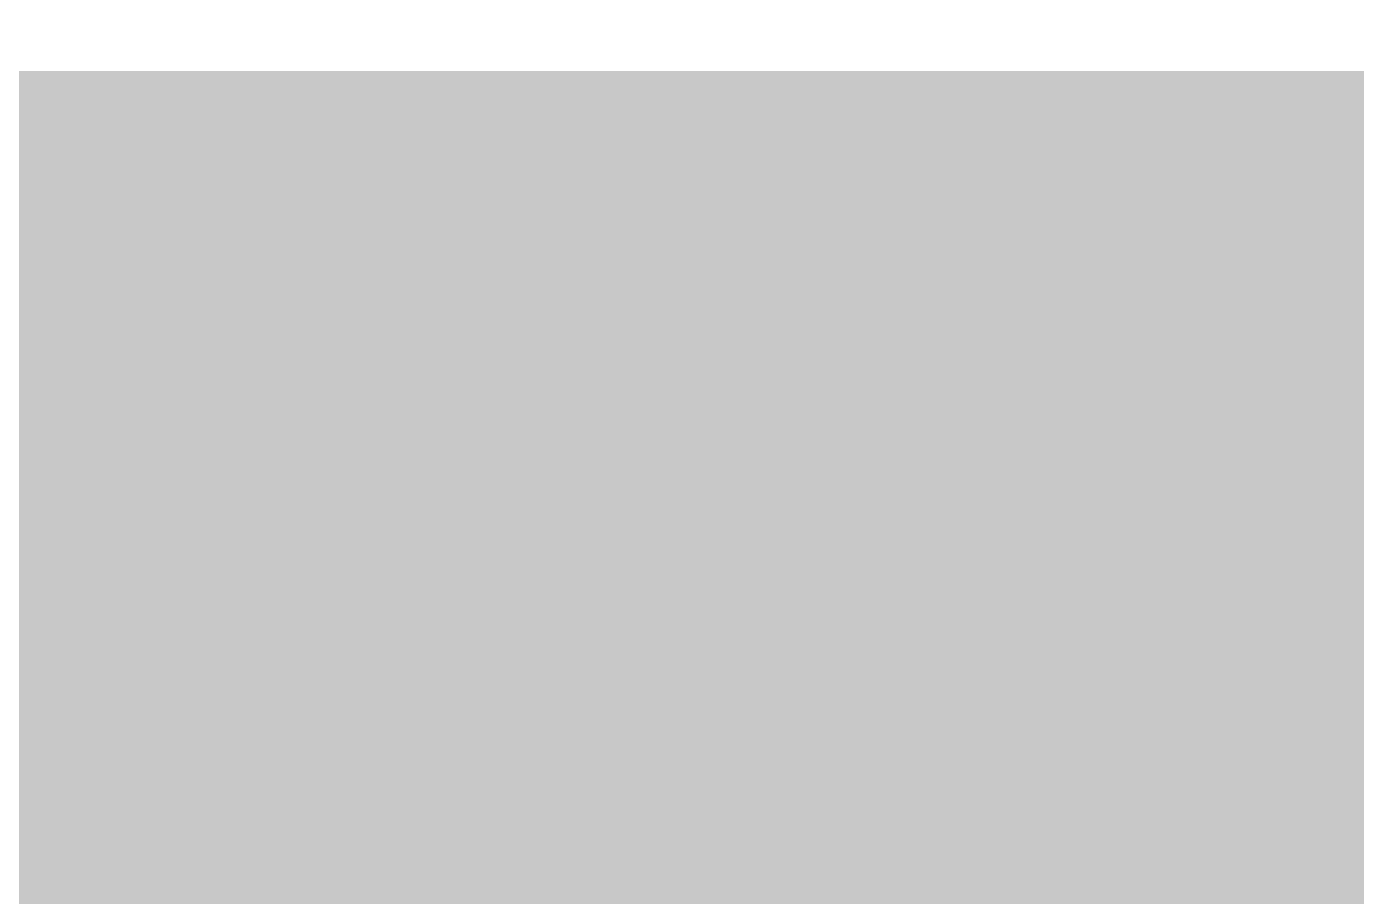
# Model space of a CAD drawing. Extents: x -0.1 to 65.1, y -1.2 to 30.1.
# Drawn here: x 26.9153 to 27.2582, y 6.8085 to 7.0326 of the extents above; entities that cross this region are included whole.
import ezdxf

# ---------------------------------------------------------------- set-up
doc = ezdxf.new("R2010")
doc.units = 0
doc.header["$MEASUREMENT"] = 0
doc.layers.get('0').update_dxf_attribs({"linetype": 'CONTINUOUS'})
doc.layers.add('2D_LINE_126', color=7, linetype='CONTINUOUS')

# ---------------------------------------------------------------- blocks, each defined once
blk = doc.blocks.new('DRAWING_63')
at = {"layer": '2D_LINE_126', "const_width": 0.0254}
for points in [[(-3.44043, -0.70866), (-3.44043, -0.69723), (-3.44043, -0.6858), (-3.44043, -0.67437), (-3.44043, -0.66294), (-3.44043, -0.65151), (-3.44043, -0.64008), (-3.44043, -0.62865), (-3.44043, -0.61722), (-3.44043, -0.60579), (-3.44043, -0.59436), (-3.44043, -0.58293), (-3.44043, -0.5715), (-3.44043, -0.56007), (-3.44043, -0.54864), (-3.44043, -0.53721), (-3.44043, -0.52578), (-3.44043, -0.51435), (-3.44043, -0.50292), (-3.44043, -0.49149), (-3.44043, -0.48006)], [(-3.429, -0.70866), (-3.429, -0.69723), (-3.429, -0.6858), (-3.429, -0.67437), (-3.429, -0.66294), (-3.429, -0.65151), (-3.429, -0.64008), (-3.429, -0.62865), (-3.429, -0.61722), (-3.429, -0.60579), (-3.429, -0.59436), (-3.429, -0.58293), (-3.429, -0.5715), (-3.429, -0.56007), (-3.429, -0.54864), (-3.429, -0.53721), (-3.429, -0.52578), (-3.429, -0.51435), (-3.429, -0.50292), (-3.429, -0.49149), (-3.429, -0.48006)], [(-3.41757, -0.70866), (-3.41757, -0.69723), (-3.41757, -0.6858), (-3.41757, -0.67437), (-3.41757, -0.66294), (-3.41757, -0.65151), (-3.41757, -0.64008), (-3.41757, -0.62865), (-3.41757, -0.61722), (-3.41757, -0.60579), (-3.41757, -0.59436), (-3.41757, -0.58293), (-3.41757, -0.5715), (-3.41757, -0.56007), (-3.41757, -0.54864), (-3.41757, -0.53721), (-3.41757, -0.52578), (-3.41757, -0.51435), (-3.41757, -0.50292), (-3.41757, -0.49149), (-3.41757, -0.48006)], [(-3.40614, -0.70866), (-3.40614, -0.69723), (-3.40614, -0.6858), (-3.40614, -0.67437), (-3.40614, -0.66294), (-3.40614, -0.65151), (-3.40614, -0.64008), (-3.40614, -0.62865), (-3.40614, -0.61722), (-3.40614, -0.60579), (-3.40614, -0.59436), (-3.40614, -0.58293), (-3.40614, -0.5715), (-3.40614, -0.56007), (-3.40614, -0.54864), (-3.40614, -0.53721), (-3.40614, -0.52578), (-3.40614, -0.51435), (-3.40614, -0.50292), (-3.40614, -0.49149), (-3.40614, -0.48006)], [(-3.39471, -0.70866), (-3.39471, -0.69723), (-3.39471, -0.6858), (-3.39471, -0.67437), (-3.39471, -0.66294), (-3.39471, -0.65151), (-3.39471, -0.64008), (-3.39471, -0.62865), (-3.39471, -0.61722), (-3.39471, -0.60579), (-3.39471, -0.59436), (-3.39471, -0.58293), (-3.39471, -0.5715), (-3.39471, -0.56007), (-3.39471, -0.54864), (-3.39471, -0.53721), (-3.39471, -0.52578), (-3.39471, -0.51435), (-3.39471, -0.50292), (-3.39471, -0.49149), (-3.39471, -0.48006)], [(-3.38328, -0.70866), (-3.38328, -0.69723), (-3.38328, -0.6858), (-3.38328, -0.67437), (-3.38328, -0.66294), (-3.38328, -0.65151), (-3.38328, -0.64008), (-3.38328, -0.62865), (-3.38328, -0.61722), (-3.38328, -0.60579), (-3.38328, -0.59436), (-3.38328, -0.58293), (-3.38328, -0.5715), (-3.38328, -0.56007), (-3.38328, -0.54864), (-3.38328, -0.53721), (-3.38328, -0.52578), (-3.38328, -0.51435), (-3.38328, -0.50292), (-3.38328, -0.49149), (-3.38328, -0.48006)], [(-3.37185, -0.70866), (-3.37185, -0.69723), (-3.37185, -0.6858), (-3.37185, -0.67437), (-3.37185, -0.66294), (-3.37185, -0.65151), (-3.37185, -0.64008), (-3.37185, -0.62865), (-3.37185, -0.61722), (-3.37185, -0.60579), (-3.37185, -0.59436), (-3.37185, -0.58293), (-3.37185, -0.5715), (-3.37185, -0.56007), (-3.37185, -0.54864), (-3.37185, -0.53721), (-3.37185, -0.52578), (-3.37185, -0.51435), (-3.37185, -0.50292), (-3.37185, -0.49149), (-3.37185, -0.48006)], [(-3.36042, -0.70866), (-3.36042, -0.69723), (-3.36042, -0.6858), (-3.36042, -0.67437), (-3.36042, -0.66294), (-3.36042, -0.65151), (-3.36042, -0.64008), (-3.36042, -0.62865), (-3.36042, -0.61722), (-3.36042, -0.60579), (-3.36042, -0.59436), (-3.36042, -0.58293), (-3.36042, -0.5715), (-3.36042, -0.56007), (-3.36042, -0.54864), (-3.36042, -0.53721), (-3.36042, -0.52578), (-3.36042, -0.51435), (-3.36042, -0.50292), (-3.36042, -0.49149), (-3.36042, -0.48006)], [(-3.34899, -0.70866), (-3.34899, -0.69723), (-3.34899, -0.6858), (-3.34899, -0.67437), (-3.34899, -0.66294), (-3.34899, -0.65151), (-3.34899, -0.64008), (-3.34899, -0.62865), (-3.34899, -0.61722), (-3.34899, -0.60579), (-3.34899, -0.59436), (-3.34899, -0.58293), (-3.34899, -0.5715), (-3.34899, -0.56007), (-3.34899, -0.54864), (-3.34899, -0.53721), (-3.34899, -0.52578), (-3.34899, -0.51435), (-3.34899, -0.50292), (-3.34899, -0.49149), (-3.34899, -0.48006)], [(-3.33756, -0.70866), (-3.33756, -0.69723), (-3.33756, -0.6858), (-3.33756, -0.67437), (-3.33756, -0.66294), (-3.33756, -0.65151), (-3.33756, -0.64008), (-3.33756, -0.62865), (-3.33756, -0.61722), (-3.33756, -0.60579), (-3.33756, -0.59436), (-3.33756, -0.58293), (-3.33756, -0.5715), (-3.33756, -0.56007), (-3.33756, -0.54864), (-3.33756, -0.53721), (-3.33756, -0.52578), (-3.33756, -0.51435), (-3.33756, -0.50292), (-3.33756, -0.49149), (-3.33756, -0.48006)], [(-3.32613, -0.70866), (-3.32613, -0.69723), (-3.32613, -0.6858), (-3.32613, -0.67437), (-3.32613, -0.66294), (-3.32613, -0.65151), (-3.32613, -0.64008), (-3.32613, -0.62865), (-3.32613, -0.61722), (-3.32613, -0.60579), (-3.32613, -0.59436), (-3.32613, -0.58293), (-3.32613, -0.5715), (-3.32613, -0.56007), (-3.32613, -0.54864), (-3.32613, -0.53721), (-3.32613, -0.52578), (-3.32613, -0.51435), (-3.32613, -0.50292), (-3.32613, -0.49149), (-3.32613, -0.48006)], [(-3.3147, -0.70866), (-3.3147, -0.69723), (-3.3147, -0.6858), (-3.3147, -0.67437), (-3.3147, -0.66294), (-3.3147, -0.65151), (-3.3147, -0.64008), (-3.3147, -0.62865), (-3.3147, -0.61722), (-3.3147, -0.60579), (-3.3147, -0.59436), (-3.3147, -0.58293), (-3.3147, -0.5715), (-3.3147, -0.56007), (-3.3147, -0.54864), (-3.3147, -0.53721), (-3.3147, -0.52578), (-3.3147, -0.51435), (-3.3147, -0.50292), (-3.3147, -0.49149), (-3.3147, -0.48006)], [(-3.30327, -0.70866), (-3.30327, -0.69723), (-3.30327, -0.6858), (-3.30327, -0.67437), (-3.30327, -0.66294), (-3.30327, -0.65151), (-3.30327, -0.64008), (-3.30327, -0.62865), (-3.30327, -0.61722), (-3.30327, -0.60579), (-3.30327, -0.59436), (-3.30327, -0.58293), (-3.30327, -0.5715), (-3.30327, -0.56007), (-3.30327, -0.54864), (-3.30327, -0.53721), (-3.30327, -0.52578), (-3.30327, -0.51435), (-3.30327, -0.50292), (-3.30327, -0.49149), (-3.30327, -0.48006)], [(-3.29184, -0.70866), (-3.29184, -0.69723), (-3.29184, -0.6858), (-3.29184, -0.67437), (-3.29184, -0.66294), (-3.29184, -0.65151), (-3.29184, -0.64008), (-3.29184, -0.62865), (-3.29184, -0.61722), (-3.29184, -0.60579), (-3.29184, -0.59436), (-3.29184, -0.58293), (-3.29184, -0.5715), (-3.29184, -0.56007), (-3.29184, -0.54864), (-3.29184, -0.53721), (-3.29184, -0.52578), (-3.29184, -0.51435), (-3.29184, -0.50292), (-3.29184, -0.49149), (-3.29184, -0.48006)], [(-3.28041, -0.70866), (-3.28041, -0.69723), (-3.28041, -0.6858), (-3.28041, -0.67437), (-3.28041, -0.66294), (-3.28041, -0.65151), (-3.28041, -0.64008), (-3.28041, -0.62865), (-3.28041, -0.61722), (-3.28041, -0.60579), (-3.28041, -0.59436), (-3.28041, -0.58293), (-3.28041, -0.5715), (-3.28041, -0.56007), (-3.28041, -0.54864), (-3.28041, -0.53721), (-3.28041, -0.52578), (-3.28041, -0.51435), (-3.28041, -0.50292), (-3.28041, -0.49149), (-3.28041, -0.48006)], [(-3.26898, -0.70866), (-3.26898, -0.69723), (-3.26898, -0.6858), (-3.26898, -0.67437), (-3.26898, -0.66294), (-3.26898, -0.65151), (-3.26898, -0.64008), (-3.26898, -0.62865), (-3.26898, -0.61722), (-3.26898, -0.60579), (-3.26898, -0.59436), (-3.26898, -0.58293), (-3.26898, -0.5715), (-3.26898, -0.56007), (-3.26898, -0.54864), (-3.26898, -0.53721), (-3.26898, -0.52578), (-3.26898, -0.51435), (-3.26898, -0.50292), (-3.26898, -0.49149), (-3.26898, -0.48006)], [(-3.25755, -0.70866), (-3.25755, -0.69723), (-3.25755, -0.6858), (-3.25755, -0.67437), (-3.25755, -0.66294), (-3.25755, -0.65151), (-3.25755, -0.64008), (-3.25755, -0.62865), (-3.25755, -0.61722), (-3.25755, -0.60579), (-3.25755, -0.59436), (-3.25755, -0.58293), (-3.25755, -0.5715), (-3.25755, -0.56007), (-3.25755, -0.54864), (-3.25755, -0.53721), (-3.25755, -0.52578), (-3.25755, -0.51435), (-3.25755, -0.50292), (-3.25755, -0.49149), (-3.25755, -0.48006)], [(-3.24612, -0.70866), (-3.24612, -0.69723), (-3.24612, -0.6858), (-3.24612, -0.67437), (-3.24612, -0.66294), (-3.24612, -0.65151), (-3.24612, -0.64008), (-3.24612, -0.62865), (-3.24612, -0.61722), (-3.24612, -0.60579), (-3.24612, -0.59436), (-3.24612, -0.58293), (-3.24612, -0.5715), (-3.24612, -0.56007), (-3.24612, -0.54864), (-3.24612, -0.53721), (-3.24612, -0.52578), (-3.24612, -0.51435), (-3.24612, -0.50292), (-3.24612, -0.49149), (-3.24612, -0.48006)], [(-3.23469, -0.70866), (-3.23469, -0.69723), (-3.23469, -0.6858), (-3.23469, -0.67437), (-3.23469, -0.66294), (-3.23469, -0.65151), (-3.23469, -0.64008), (-3.23469, -0.62865), (-3.23469, -0.61722), (-3.23469, -0.60579), (-3.23469, -0.59436), (-3.23469, -0.58293), (-3.23469, -0.5715), (-3.23469, -0.56007), (-3.23469, -0.54864), (-3.23469, -0.53721), (-3.23469, -0.52578), (-3.23469, -0.51435), (-3.23469, -0.50292), (-3.23469, -0.49149), (-3.23469, -0.48006)], [(-3.22326, -0.70866), (-3.22326, -0.69723), (-3.22326, -0.6858), (-3.22326, -0.67437), (-3.22326, -0.66294), (-3.22326, -0.65151), (-3.22326, -0.64008), (-3.22326, -0.62865), (-3.22326, -0.61722), (-3.22326, -0.60579), (-3.22326, -0.59436), (-3.22326, -0.58293), (-3.22326, -0.5715), (-3.22326, -0.56007), (-3.22326, -0.54864), (-3.22326, -0.53721), (-3.22326, -0.52578), (-3.22326, -0.51435), (-3.22326, -0.50292), (-3.22326, -0.49149), (-3.22326, -0.48006)], [(-3.21183, -0.70866), (-3.21183, -0.69723), (-3.21183, -0.6858), (-3.21183, -0.67437), (-3.21183, -0.66294), (-3.21183, -0.65151), (-3.21183, -0.64008), (-3.21183, -0.62865), (-3.21183, -0.61722), (-3.21183, -0.60579), (-3.21183, -0.59436), (-3.21183, -0.58293), (-3.21183, -0.5715), (-3.21183, -0.56007), (-3.21183, -0.54864), (-3.21183, -0.53721), (-3.21183, -0.52578), (-3.21183, -0.51435), (-3.21183, -0.50292), (-3.21183, -0.49149), (-3.21183, -0.48006)], [(-3.2004, -0.70866), (-3.2004, -0.69723), (-3.2004, -0.6858), (-3.2004, -0.67437), (-3.2004, -0.66294), (-3.2004, -0.65151), (-3.2004, -0.64008), (-3.2004, -0.62865), (-3.2004, -0.61722), (-3.2004, -0.60579), (-3.2004, -0.59436), (-3.2004, -0.58293), (-3.2004, -0.5715), (-3.2004, -0.56007), (-3.2004, -0.54864), (-3.2004, -0.53721), (-3.2004, -0.52578), (-3.2004, -0.51435), (-3.2004, -0.50292), (-3.2004, -0.49149), (-3.2004, -0.48006)], [(-3.18897, -0.70866), (-3.18897, -0.69723), (-3.18897, -0.6858), (-3.18897, -0.67437), (-3.18897, -0.66294), (-3.18897, -0.65151), (-3.18897, -0.64008), (-3.18897, -0.62865), (-3.18897, -0.61722), (-3.18897, -0.60579), (-3.18897, -0.59436), (-3.18897, -0.58293), (-3.18897, -0.5715), (-3.18897, -0.56007), (-3.18897, -0.54864), (-3.18897, -0.53721), (-3.18897, -0.52578), (-3.18897, -0.51435), (-3.18897, -0.50292), (-3.18897, -0.49149), (-3.18897, -0.48006)], [(-3.17754, -0.70866), (-3.17754, -0.69723), (-3.17754, -0.6858), (-3.17754, -0.67437), (-3.17754, -0.66294), (-3.17754, -0.65151), (-3.17754, -0.64008), (-3.17754, -0.62865), (-3.17754, -0.61722), (-3.17754, -0.60579), (-3.17754, -0.59436), (-3.17754, -0.58293), (-3.17754, -0.5715), (-3.17754, -0.56007), (-3.17754, -0.54864), (-3.17754, -0.53721), (-3.17754, -0.52578), (-3.17754, -0.51435), (-3.17754, -0.50292), (-3.17754, -0.49149), (-3.17754, -0.48006)], [(-3.16611, -0.70866), (-3.16611, -0.69723), (-3.16611, -0.6858), (-3.16611, -0.67437), (-3.16611, -0.66294), (-3.16611, -0.65151), (-3.16611, -0.64008), (-3.16611, -0.62865), (-3.16611, -0.61722), (-3.16611, -0.60579), (-3.16611, -0.59436), (-3.16611, -0.58293), (-3.16611, -0.5715), (-3.16611, -0.56007), (-3.16611, -0.54864), (-3.16611, -0.53721), (-3.16611, -0.52578), (-3.16611, -0.51435), (-3.16611, -0.50292), (-3.16611, -0.49149), (-3.16611, -0.48006)], [(-3.15468, -0.70866), (-3.15468, -0.69723), (-3.15468, -0.6858), (-3.15468, -0.67437), (-3.15468, -0.66294), (-3.15468, -0.65151), (-3.15468, -0.64008), (-3.15468, -0.62865), (-3.15468, -0.61722), (-3.15468, -0.60579), (-3.15468, -0.59436), (-3.15468, -0.58293), (-3.15468, -0.5715), (-3.15468, -0.56007), (-3.15468, -0.54864), (-3.15468, -0.53721), (-3.15468, -0.52578), (-3.15468, -0.51435), (-3.15468, -0.50292), (-3.15468, -0.49149), (-3.15468, -0.48006)], [(-3.14325, -0.70866), (-3.14325, -0.69723), (-3.14325, -0.6858), (-3.14325, -0.67437), (-3.14325, -0.66294), (-3.14325, -0.65151), (-3.14325, -0.64008), (-3.14325, -0.62865), (-3.14325, -0.61722), (-3.14325, -0.60579), (-3.14325, -0.59436), (-3.14325, -0.58293), (-3.14325, -0.5715), (-3.14325, -0.56007), (-3.14325, -0.54864), (-3.14325, -0.53721), (-3.14325, -0.52578), (-3.14325, -0.51435), (-3.14325, -0.50292), (-3.14325, -0.49149), (-3.14325, -0.48006)], [(-3.13182, -0.70866), (-3.13182, -0.69723), (-3.13182, -0.6858), (-3.13182, -0.67437), (-3.13182, -0.66294), (-3.13182, -0.65151), (-3.13182, -0.64008), (-3.13182, -0.62865), (-3.13182, -0.61722), (-3.13182, -0.60579), (-3.13182, -0.59436), (-3.13182, -0.58293), (-3.13182, -0.5715), (-3.13182, -0.56007), (-3.13182, -0.54864), (-3.13182, -0.53721), (-3.13182, -0.52578), (-3.13182, -0.51435), (-3.13182, -0.50292), (-3.13182, -0.49149), (-3.13182, -0.48006)], [(-3.12039, -0.70866), (-3.12039, -0.69723), (-3.12039, -0.6858), (-3.12039, -0.67437), (-3.12039, -0.66294), (-3.12039, -0.65151), (-3.12039, -0.64008), (-3.12039, -0.62865), (-3.12039, -0.61722), (-3.12039, -0.60579), (-3.12039, -0.59436), (-3.12039, -0.58293), (-3.12039, -0.5715), (-3.12039, -0.56007), (-3.12039, -0.54864), (-3.12039, -0.53721), (-3.12039, -0.52578), (-3.12039, -0.51435), (-3.12039, -0.50292), (-3.12039, -0.49149), (-3.12039, -0.48006)], [(-3.10896, -0.70866), (-3.10896, -0.69723), (-3.10896, -0.6858), (-3.10896, -0.67437), (-3.10896, -0.66294), (-3.10896, -0.65151), (-3.10896, -0.64008), (-3.10896, -0.62865), (-3.10896, -0.61722), (-3.10896, -0.60579), (-3.10896, -0.59436), (-3.10896, -0.58293), (-3.10896, -0.5715), (-3.10896, -0.56007), (-3.10896, -0.54864), (-3.10896, -0.53721), (-3.10896, -0.52578), (-3.10896, -0.51435), (-3.10896, -0.50292), (-3.10896, -0.49149), (-3.10896, -0.48006)], [(-3.09753, -0.70866), (-3.09753, -0.69723), (-3.09753, -0.6858), (-3.09753, -0.67437), (-3.09753, -0.66294), (-3.09753, -0.65151), (-3.09753, -0.64008), (-3.09753, -0.62865), (-3.09753, -0.61722), (-3.09753, -0.60579), (-3.09753, -0.59436), (-3.09753, -0.58293), (-3.09753, -0.5715), (-3.09753, -0.56007), (-3.09753, -0.54864), (-3.09753, -0.53721), (-3.09753, -0.52578), (-3.09753, -0.51435), (-3.09753, -0.50292), (-3.09753, -0.49149), (-3.09753, -0.48006)], [(-3.0861, -0.70866), (-3.0861, -0.69723), (-3.0861, -0.6858), (-3.0861, -0.67437), (-3.0861, -0.66294), (-3.0861, -0.65151), (-3.0861, -0.64008), (-3.0861, -0.62865), (-3.0861, -0.61722), (-3.0861, -0.60579), (-3.0861, -0.59436), (-3.0861, -0.58293), (-3.0861, -0.5715), (-3.0861, -0.56007), (-3.0861, -0.54864), (-3.0861, -0.53721), (-3.0861, -0.52578), (-3.0861, -0.51435), (-3.0861, -0.50292), (-3.0861, -0.49149), (-3.0861, -0.48006)], [(-2.81178, -0.49149), (-4.06908, -0.49149)], [(-3.07467, -0.49149), (-3.0861, -0.49149), (-3.09753, -0.49149), (-3.10896, -0.49149), (-3.12039, -0.49149), (-3.13182, -0.49149), (-3.14325, -0.49149), (-3.15468, -0.49149), (-3.16611, -0.49149), (-3.17754, -0.49149), (-3.18897, -0.49149), (-3.2004, -0.49149), (-3.21183, -0.49149), (-3.22326, -0.49149), (-3.23469, -0.49149), (-3.24612, -0.49149), (-3.25755, -0.49149), (-3.26898, -0.49149), (-3.28041, -0.49149), (-3.29184, -0.49149), (-3.30327, -0.49149), (-3.3147, -0.49149), (-3.32613, -0.49149), (-3.33756, -0.49149), (-3.34899, -0.49149), (-3.36042, -0.49149), (-3.37185, -0.49149), (-3.38328, -0.49149), (-3.39471, -0.49149), (-3.40614, -0.49149), (-3.41757, -0.49149), (-3.429, -0.49149), (-3.44043, -0.49149), (-3.45186, -0.49149)], [(-3.07467, -0.50292), (-3.0861, -0.50292), (-3.09753, -0.50292), (-3.10896, -0.50292), (-3.12039, -0.50292), (-3.13182, -0.50292), (-3.14325, -0.50292), (-3.15468, -0.50292), (-3.16611, -0.50292), (-3.17754, -0.50292), (-3.18897, -0.50292), (-3.2004, -0.50292), (-3.21183, -0.50292), (-3.22326, -0.50292), (-3.23469, -0.50292), (-3.24612, -0.50292), (-3.25755, -0.50292), (-3.26898, -0.50292), (-3.28041, -0.50292), (-3.29184, -0.50292), (-3.30327, -0.50292), (-3.3147, -0.50292), (-3.32613, -0.50292), (-3.33756, -0.50292), (-3.34899, -0.50292), (-3.36042, -0.50292), (-3.37185, -0.50292), (-3.38328, -0.50292), (-3.39471, -0.50292), (-3.40614, -0.50292), (-3.41757, -0.50292), (-3.429, -0.50292), (-3.44043, -0.50292), (-3.45186, -0.50292)], [(-3.45186, -0.51435), (-3.44043, -0.51435), (-3.429, -0.51435), (-3.41757, -0.51435), (-3.40614, -0.51435), (-3.39471, -0.51435), (-3.38328, -0.51435), (-3.37185, -0.51435), (-3.36042, -0.51435), (-3.34899, -0.51435), (-3.33756, -0.51435), (-3.32613, -0.51435), (-3.3147, -0.51435), (-3.30327, -0.51435), (-3.29184, -0.51435), (-3.28041, -0.51435), (-3.26898, -0.51435), (-3.25755, -0.51435), (-3.24612, -0.51435), (-3.23469, -0.51435), (-3.22326, -0.51435), (-3.21183, -0.51435), (-3.2004, -0.51435), (-3.18897, -0.51435), (-3.17754, -0.51435), (-3.16611, -0.51435), (-3.15468, -0.51435), (-3.14325, -0.51435), (-3.13182, -0.51435), (-3.12039, -0.51435), (-3.10896, -0.51435), (-3.09753, -0.51435), (-3.0861, -0.51435), (-3.07467, -0.51435)], [(-3.07467, -0.52578), (-3.0861, -0.52578), (-3.09753, -0.52578), (-3.10896, -0.52578), (-3.12039, -0.52578), (-3.13182, -0.52578), (-3.14325, -0.52578), (-3.15468, -0.52578), (-3.16611, -0.52578), (-3.17754, -0.52578), (-3.18897, -0.52578), (-3.2004, -0.52578), (-3.21183, -0.52578), (-3.22326, -0.52578), (-3.23469, -0.52578), (-3.24612, -0.52578), (-3.25755, -0.52578), (-3.26898, -0.52578), (-3.28041, -0.52578), (-3.29184, -0.52578), (-3.30327, -0.52578), (-3.3147, -0.52578), (-3.32613, -0.52578), (-3.33756, -0.52578), (-3.34899, -0.52578), (-3.36042, -0.52578), (-3.37185, -0.52578), (-3.38328, -0.52578), (-3.39471, -0.52578), (-3.40614, -0.52578), (-3.41757, -0.52578), (-3.429, -0.52578), (-3.44043, -0.52578), (-3.45186, -0.52578)], [(-3.45186, -0.53721), (-3.44043, -0.53721), (-3.429, -0.53721), (-3.41757, -0.53721), (-3.40614, -0.53721), (-3.39471, -0.53721), (-3.38328, -0.53721), (-3.37185, -0.53721), (-3.36042, -0.53721), (-3.34899, -0.53721), (-3.33756, -0.53721), (-3.32613, -0.53721), (-3.3147, -0.53721), (-3.30327, -0.53721), (-3.29184, -0.53721), (-3.28041, -0.53721), (-3.26898, -0.53721), (-3.25755, -0.53721), (-3.24612, -0.53721), (-3.23469, -0.53721), (-3.22326, -0.53721), (-3.21183, -0.53721), (-3.2004, -0.53721), (-3.18897, -0.53721), (-3.17754, -0.53721), (-3.16611, -0.53721), (-3.15468, -0.53721), (-3.14325, -0.53721), (-3.13182, -0.53721), (-3.12039, -0.53721), (-3.10896, -0.53721), (-3.09753, -0.53721), (-3.0861, -0.53721), (-3.07467, -0.53721)], [(-3.45186, -0.54864), (-3.44043, -0.54864), (-3.429, -0.54864), (-3.41757, -0.54864), (-3.40614, -0.54864), (-3.39471, -0.54864), (-3.38328, -0.54864), (-3.37185, -0.54864), (-3.36042, -0.54864), (-3.34899, -0.54864), (-3.33756, -0.54864), (-3.32613, -0.54864), (-3.3147, -0.54864), (-3.30327, -0.54864), (-3.29184, -0.54864), (-3.28041, -0.54864), (-3.26898, -0.54864), (-3.25755, -0.54864), (-3.24612, -0.54864), (-3.23469, -0.54864), (-3.22326, -0.54864), (-3.21183, -0.54864), (-3.2004, -0.54864), (-3.18897, -0.54864), (-3.17754, -0.54864), (-3.16611, -0.54864), (-3.15468, -0.54864), (-3.14325, -0.54864), (-3.13182, -0.54864), (-3.12039, -0.54864), (-3.10896, -0.54864), (-3.09753, -0.54864), (-3.0861, -0.54864), (-3.07467, -0.54864)], [(-3.45186, -0.56007), (-3.44043, -0.56007), (-3.429, -0.56007), (-3.41757, -0.56007), (-3.40614, -0.56007), (-3.39471, -0.56007), (-3.38328, -0.56007), (-3.37185, -0.56007), (-3.36042, -0.56007), (-3.34899, -0.56007), (-3.33756, -0.56007), (-3.32613, -0.56007), (-3.3147, -0.56007), (-3.30327, -0.56007), (-3.29184, -0.56007), (-3.28041, -0.56007), (-3.26898, -0.56007), (-3.25755, -0.56007), (-3.24612, -0.56007), (-3.23469, -0.56007), (-3.22326, -0.56007), (-3.21183, -0.56007), (-3.2004, -0.56007), (-3.18897, -0.56007), (-3.17754, -0.56007), (-3.16611, -0.56007), (-3.15468, -0.56007), (-3.14325, -0.56007), (-3.13182, -0.56007), (-3.12039, -0.56007), (-3.10896, -0.56007), (-3.09753, -0.56007), (-3.0861, -0.56007), (-3.07467, -0.56007)], [(-3.07467, -0.5715), (-3.0861, -0.5715), (-3.09753, -0.5715), (-3.10896, -0.5715), (-3.12039, -0.5715), (-3.13182, -0.5715), (-3.14325, -0.5715), (-3.15468, -0.5715), (-3.16611, -0.5715), (-3.17754, -0.5715), (-3.18897, -0.5715), (-3.2004, -0.5715), (-3.21183, -0.5715), (-3.22326, -0.5715), (-3.23469, -0.5715), (-3.24612, -0.5715), (-3.25755, -0.5715), (-3.26898, -0.5715), (-3.28041, -0.5715), (-3.29184, -0.5715), (-3.30327, -0.5715), (-3.3147, -0.5715), (-3.32613, -0.5715), (-3.33756, -0.5715), (-3.34899, -0.5715), (-3.36042, -0.5715), (-3.37185, -0.5715), (-3.38328, -0.5715), (-3.39471, -0.5715), (-3.40614, -0.5715), (-3.41757, -0.5715), (-3.429, -0.5715), (-3.44043, -0.5715), (-3.45186, -0.5715)], [(-3.45186, -0.58293), (-3.44043, -0.58293), (-3.429, -0.58293), (-3.41757, -0.58293), (-3.40614, -0.58293), (-3.39471, -0.58293), (-3.38328, -0.58293), (-3.37185, -0.58293), (-3.36042, -0.58293), (-3.34899, -0.58293), (-3.33756, -0.58293), (-3.32613, -0.58293), (-3.3147, -0.58293), (-3.30327, -0.58293), (-3.29184, -0.58293), (-3.28041, -0.58293), (-3.26898, -0.58293), (-3.25755, -0.58293), (-3.24612, -0.58293), (-3.23469, -0.58293), (-3.22326, -0.58293), (-3.21183, -0.58293), (-3.2004, -0.58293), (-3.18897, -0.58293), (-3.17754, -0.58293), (-3.16611, -0.58293), (-3.15468, -0.58293), (-3.14325, -0.58293), (-3.13182, -0.58293), (-3.12039, -0.58293), (-3.10896, -0.58293), (-3.09753, -0.58293), (-3.0861, -0.58293), (-3.07467, -0.58293)], [(-3.45186, -0.59436), (-3.44043, -0.59436), (-3.429, -0.59436), (-3.41757, -0.59436), (-3.40614, -0.59436), (-3.39471, -0.59436), (-3.38328, -0.59436), (-3.37185, -0.59436), (-3.36042, -0.59436), (-3.34899, -0.59436), (-3.33756, -0.59436), (-3.32613, -0.59436), (-3.3147, -0.59436), (-3.30327, -0.59436), (-3.29184, -0.59436), (-3.28041, -0.59436), (-3.26898, -0.59436), (-3.25755, -0.59436), (-3.24612, -0.59436), (-3.23469, -0.59436), (-3.22326, -0.59436), (-3.21183, -0.59436), (-3.2004, -0.59436), (-3.18897, -0.59436), (-3.17754, -0.59436), (-3.16611, -0.59436), (-3.15468, -0.59436), (-3.14325, -0.59436), (-3.13182, -0.59436), (-3.12039, -0.59436), (-3.10896, -0.59436), (-3.09753, -0.59436), (-3.0861, -0.59436), (-3.07467, -0.59436)], [(-3.07467, -0.60579), (-3.0861, -0.60579), (-3.09753, -0.60579), (-3.10896, -0.60579), (-3.12039, -0.60579), (-3.13182, -0.60579), (-3.14325, -0.60579), (-3.15468, -0.60579), (-3.16611, -0.60579), (-3.17754, -0.60579), (-3.18897, -0.60579), (-3.2004, -0.60579), (-3.21183, -0.60579), (-3.22326, -0.60579), (-3.23469, -0.60579), (-3.24612, -0.60579), (-3.25755, -0.60579), (-3.26898, -0.60579), (-3.28041, -0.60579), (-3.29184, -0.60579), (-3.30327, -0.60579), (-3.3147, -0.60579), (-3.32613, -0.60579), (-3.33756, -0.60579), (-3.34899, -0.60579), (-3.36042, -0.60579), (-3.37185, -0.60579), (-3.38328, -0.60579), (-3.39471, -0.60579), (-3.40614, -0.60579), (-3.41757, -0.60579), (-3.429, -0.60579), (-3.44043, -0.60579), (-3.45186, -0.60579)], [(-3.07467, -0.61722), (-3.0861, -0.61722), (-3.09753, -0.61722), (-3.10896, -0.61722), (-3.12039, -0.61722), (-3.13182, -0.61722), (-3.14325, -0.61722), (-3.15468, -0.61722), (-3.16611, -0.61722), (-3.17754, -0.61722), (-3.18897, -0.61722), (-3.2004, -0.61722), (-3.21183, -0.61722), (-3.22326, -0.61722), (-3.23469, -0.61722), (-3.24612, -0.61722), (-3.25755, -0.61722), (-3.26898, -0.61722), (-3.28041, -0.61722), (-3.29184, -0.61722), (-3.30327, -0.61722), (-3.3147, -0.61722), (-3.32613, -0.61722), (-3.33756, -0.61722), (-3.34899, -0.61722), (-3.36042, -0.61722), (-3.37185, -0.61722), (-3.38328, -0.61722), (-3.39471, -0.61722), (-3.40614, -0.61722), (-3.41757, -0.61722), (-3.429, -0.61722), (-3.44043, -0.61722), (-3.45186, -0.61722)], [(-3.07467, -0.62865), (-3.0861, -0.62865), (-3.09753, -0.62865), (-3.10896, -0.62865), (-3.12039, -0.62865), (-3.13182, -0.62865), (-3.14325, -0.62865), (-3.15468, -0.62865), (-3.16611, -0.62865), (-3.17754, -0.62865), (-3.18897, -0.62865), (-3.2004, -0.62865), (-3.21183, -0.62865), (-3.22326, -0.62865), (-3.23469, -0.62865), (-3.24612, -0.62865), (-3.25755, -0.62865), (-3.26898, -0.62865), (-3.28041, -0.62865), (-3.29184, -0.62865), (-3.30327, -0.62865), (-3.3147, -0.62865), (-3.32613, -0.62865), (-3.33756, -0.62865), (-3.34899, -0.62865), (-3.36042, -0.62865), (-3.37185, -0.62865), (-3.38328, -0.62865), (-3.39471, -0.62865), (-3.40614, -0.62865), (-3.41757, -0.62865), (-3.429, -0.62865), (-3.44043, -0.62865), (-3.45186, -0.62865)], [(-3.07467, -0.64008), (-3.0861, -0.64008), (-3.09753, -0.64008), (-3.10896, -0.64008), (-3.12039, -0.64008), (-3.13182, -0.64008), (-3.14325, -0.64008), (-3.15468, -0.64008), (-3.16611, -0.64008), (-3.17754, -0.64008), (-3.18897, -0.64008), (-3.2004, -0.64008), (-3.21183, -0.64008), (-3.22326, -0.64008), (-3.23469, -0.64008), (-3.24612, -0.64008), (-3.25755, -0.64008), (-3.26898, -0.64008), (-3.28041, -0.64008), (-3.29184, -0.64008), (-3.30327, -0.64008), (-3.3147, -0.64008), (-3.32613, -0.64008), (-3.33756, -0.64008), (-3.34899, -0.64008), (-3.36042, -0.64008), (-3.37185, -0.64008), (-3.38328, -0.64008), (-3.39471, -0.64008), (-3.40614, -0.64008), (-3.41757, -0.64008), (-3.429, -0.64008), (-3.44043, -0.64008), (-3.45186, -0.64008)], [(-3.07467, -0.65151), (-3.0861, -0.65151), (-3.09753, -0.65151), (-3.10896, -0.65151), (-3.12039, -0.65151), (-3.13182, -0.65151), (-3.14325, -0.65151), (-3.15468, -0.65151), (-3.16611, -0.65151), (-3.17754, -0.65151), (-3.18897, -0.65151), (-3.2004, -0.65151), (-3.21183, -0.65151), (-3.22326, -0.65151), (-3.23469, -0.65151), (-3.24612, -0.65151), (-3.25755, -0.65151), (-3.26898, -0.65151), (-3.28041, -0.65151), (-3.29184, -0.65151), (-3.30327, -0.65151), (-3.3147, -0.65151), (-3.32613, -0.65151), (-3.33756, -0.65151), (-3.34899, -0.65151), (-3.36042, -0.65151), (-3.37185, -0.65151), (-3.38328, -0.65151), (-3.39471, -0.65151), (-3.40614, -0.65151), (-3.41757, -0.65151), (-3.429, -0.65151), (-3.44043, -0.65151), (-3.45186, -0.65151)], [(-3.45186, -0.66294), (-3.44043, -0.66294), (-3.429, -0.66294), (-3.41757, -0.66294), (-3.40614, -0.66294), (-3.39471, -0.66294), (-3.38328, -0.66294), (-3.37185, -0.66294), (-3.36042, -0.66294), (-3.34899, -0.66294), (-3.33756, -0.66294), (-3.32613, -0.66294), (-3.3147, -0.66294), (-3.30327, -0.66294), (-3.29184, -0.66294), (-3.28041, -0.66294), (-3.26898, -0.66294), (-3.25755, -0.66294), (-3.24612, -0.66294), (-3.23469, -0.66294), (-3.22326, -0.66294), (-3.21183, -0.66294), (-3.2004, -0.66294), (-3.18897, -0.66294), (-3.17754, -0.66294), (-3.16611, -0.66294), (-3.15468, -0.66294), (-3.14325, -0.66294), (-3.13182, -0.66294), (-3.12039, -0.66294), (-3.10896, -0.66294), (-3.09753, -0.66294), (-3.0861, -0.66294), (-3.07467, -0.66294)], [(-3.07467, -0.67437), (-3.0861, -0.67437), (-3.09753, -0.67437), (-3.10896, -0.67437), (-3.12039, -0.67437), (-3.13182, -0.67437), (-3.14325, -0.67437), (-3.15468, -0.67437), (-3.16611, -0.67437), (-3.17754, -0.67437), (-3.18897, -0.67437), (-3.2004, -0.67437), (-3.21183, -0.67437), (-3.22326, -0.67437), (-3.23469, -0.67437), (-3.24612, -0.67437), (-3.25755, -0.67437), (-3.26898, -0.67437), (-3.28041, -0.67437), (-3.29184, -0.67437), (-3.30327, -0.67437), (-3.3147, -0.67437), (-3.32613, -0.67437), (-3.33756, -0.67437), (-3.34899, -0.67437), (-3.36042, -0.67437), (-3.37185, -0.67437), (-3.38328, -0.67437), (-3.39471, -0.67437), (-3.40614, -0.67437), (-3.41757, -0.67437), (-3.429, -0.67437), (-3.44043, -0.67437), (-3.45186, -0.67437)], [(-3.07467, -0.6858), (-3.0861, -0.6858), (-3.09753, -0.6858), (-3.10896, -0.6858), (-3.12039, -0.6858), (-3.13182, -0.6858), (-3.14325, -0.6858), (-3.15468, -0.6858), (-3.16611, -0.6858), (-3.17754, -0.6858), (-3.18897, -0.6858), (-3.2004, -0.6858), (-3.21183, -0.6858), (-3.22326, -0.6858), (-3.23469, -0.6858), (-3.24612, -0.6858), (-3.25755, -0.6858), (-3.26898, -0.6858), (-3.28041, -0.6858), (-3.29184, -0.6858), (-3.30327, -0.6858), (-3.3147, -0.6858), (-3.32613, -0.6858), (-3.33756, -0.6858), (-3.34899, -0.6858), (-3.36042, -0.6858), (-3.37185, -0.6858), (-3.38328, -0.6858), (-3.39471, -0.6858), (-3.40614, -0.6858), (-3.41757, -0.6858), (-3.429, -0.6858), (-3.44043, -0.6858), (-3.45186, -0.6858)], [(-3.07467, -0.69723), (-3.0861, -0.69723), (-3.09753, -0.69723), (-3.10896, -0.69723), (-3.12039, -0.69723), (-3.13182, -0.69723), (-3.14325, -0.69723), (-3.15468, -0.69723), (-3.16611, -0.69723), (-3.17754, -0.69723), (-3.18897, -0.69723), (-3.2004, -0.69723), (-3.21183, -0.69723), (-3.22326, -0.69723), (-3.23469, -0.69723), (-3.24612, -0.69723), (-3.25755, -0.69723), (-3.26898, -0.69723), (-3.28041, -0.69723), (-3.29184, -0.69723), (-3.30327, -0.69723), (-3.3147, -0.69723), (-3.32613, -0.69723), (-3.33756, -0.69723), (-3.34899, -0.69723), (-3.36042, -0.69723), (-3.37185, -0.69723), (-3.38328, -0.69723), (-3.39471, -0.69723), (-3.40614, -0.69723), (-3.41757, -0.69723), (-3.429, -0.69723), (-3.44043, -0.69723), (-3.45186, -0.69723)]]:
    blk.add_lwpolyline(points, dxfattribs=at)

msp = doc.modelspace()

# ---------------------------------------------------------------- block references
msp.add_blockref('DRAWING_63', (30.35, 7.5))

doc.saveas('drawing.dxf')
